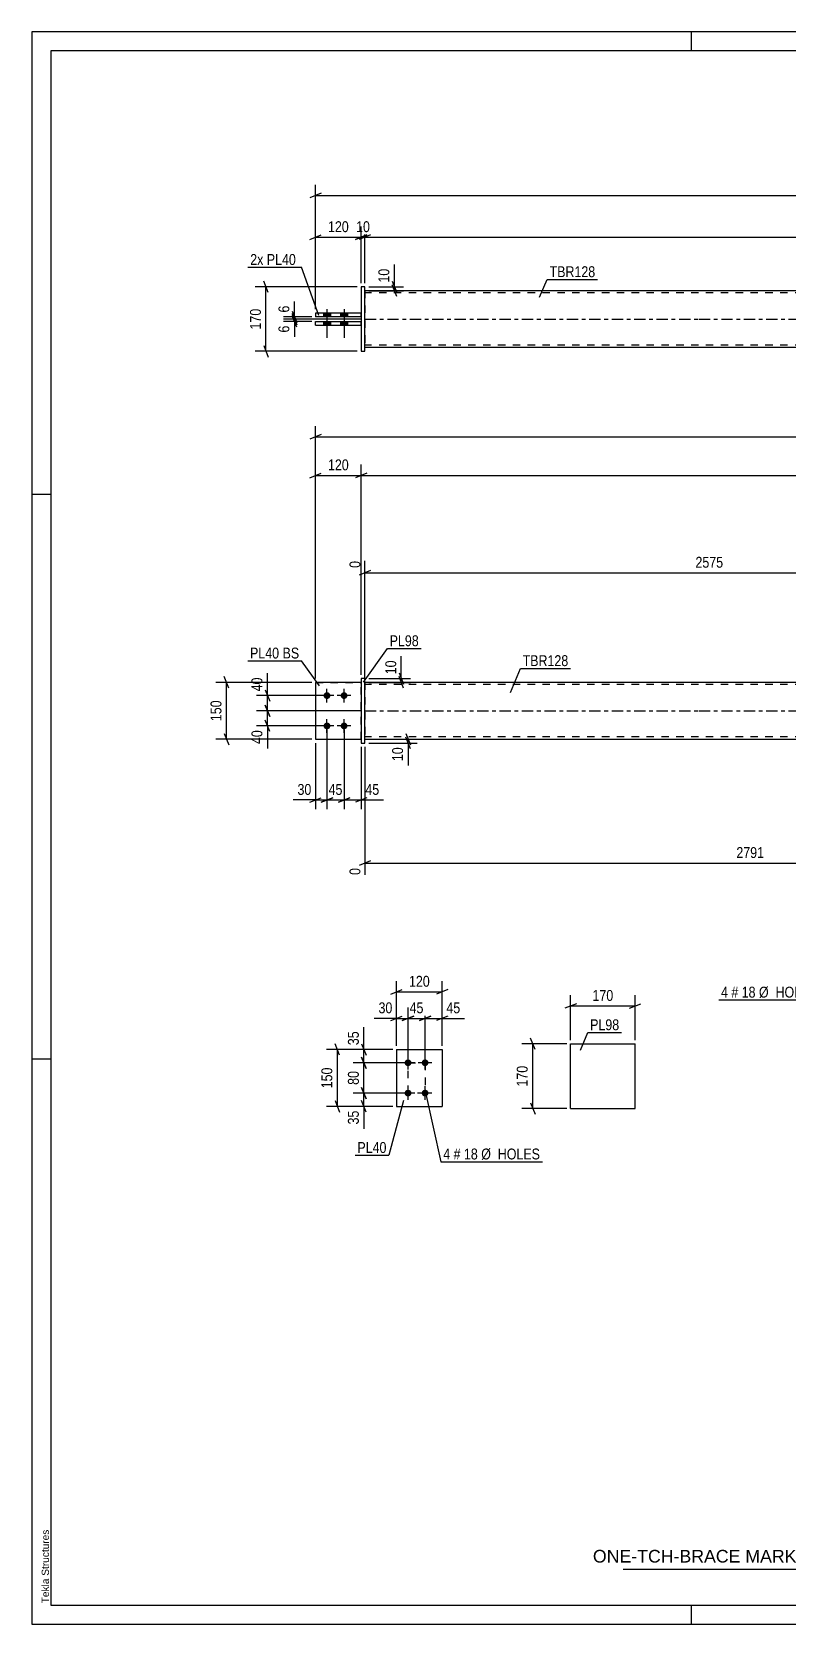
# Model space of a CAD drawing. Header units: millimetres. Extents: x 0 to 594, y 0 to 420.
# Drawn here: x 0 to 199.5, y 0 to 420 of the extents above; entities that cross this region are included whole.
import ezdxf

# ---------------------------------------------------------------- set-up
doc = ezdxf.new("R2010")
doc.units = ezdxf.units.MM
doc.linetypes.add('DXK_LINE_DOT2', pattern=[3.9198, 1.9599, -1.9599])
doc.linetypes.add('DXK_LINE_DOT3', pattern=[5.9187, 2.979, -0.9799, 0.9799, -0.9799])
doc.styles.add('Arial', font='ARIAL.TTF', dxfattribs={"height": 0.2})
doc.styles.add('Arial Narrow', font='ARIALN.TTF', dxfattribs={"height": 0.2})

# ---------------------------------------------------------------- blocks, each defined once
blk = doc.blocks.new('Unknown-580871659-1129')
at = {"color": 5, "linetype": 'Continuous'}
for p, q in [((594, 420), (0, 420)), ((0, 420), (0, 0)), ((174, 415), (174, 420)), ((589, 415), (5, 415)), ((5, 415), (5, 5)), ((5, 298), (0, 298)), ((5, 149), (0, 149)), ((5, 5), (589, 5)), ((174, 0), (174, 5)), ((0, 0), (594, 0))]:
    blk.add_line(p, q, dxfattribs=at)
at = {"color": 174, "linetype": 'Continuous', "style": 'Arial'}
blk.add_text('Tekla Structures', height=1.9102, rotation=90, dxfattribs=at).set_placement((4.5, 5.5))
blk = doc.blocks.new('Part-580871659-2165 - 2159')
at = {"color": 2, "linetype": 'Continuous'}
for p, q in [((96.22, 151.58), (96.22, 136.58)), ((96.22, 151.58), (108.22, 151.58)), ((108.22, 151.58), (108.22, 136.58)), ((96.22, 136.58), (108.22, 136.58))]:
    blk.add_line(p, q, dxfattribs=at)
blk = doc.blocks.new('Bolt-580871659-2198 - 2159')
at = {"linetype": 'Continuous'}
for points in [[(99.22, 147.18, -1), (99.22, 148.98, -1)], [(103.72, 147.18, -1), (103.72, 148.98, -1)], [(99.22, 139.18, -1), (99.22, 140.98, -1)], [(103.72, 139.18, -1), (103.72, 140.98, -1)]]:
    blk.add_hatch(color=1, dxfattribs=at).paths.add_polyline_path(points)
at = {"color": 1, "linetype": 'Continuous'}
for p, q in [((101.02, 148.08), (97.42, 148.08)), ((99.22, 146.28), (99.22, 149.88)), ((105.52, 148.08), (101.92, 148.08)), ((103.72, 146.28), (103.72, 149.88)), ((101.02, 140.08), (97.42, 140.08)), ((99.22, 138.28), (99.22, 141.88)), ((105.52, 140.08), (101.92, 140.08)), ((103.72, 138.28), (103.72, 141.88))]:
    blk.add_line(p, q, dxfattribs=at)
blk = doc.blocks.new('Bolt-580871659-1681 - 1671')
at = {"linetype": 'Continuous'}
for points in [[(77.85, 244.02, -1), (77.85, 245.82, -1)], [(82.35, 244.02, -1), (82.35, 245.82, -1)], [(77.85, 236.02, -1), (77.85, 237.82, -1)], [(82.35, 236.02, -1), (82.35, 237.82, -1)]]:
    blk.add_hatch(color=1, dxfattribs=at).paths.add_polyline_path(points)
at = {"color": 1, "linetype": 'Continuous'}
for p, q in [((79.65, 244.92), (76.05, 244.92)), ((77.85, 243.12), (77.85, 246.72)), ((84.15, 244.92), (80.55, 244.92)), ((82.35, 243.12), (82.35, 246.72)), ((79.65, 236.92), (76.05, 236.92)), ((77.85, 235.12), (77.85, 238.72)), ((84.15, 236.92), (80.55, 236.92)), ((82.35, 235.12), (82.35, 238.72))]:
    blk.add_line(p, q, dxfattribs=at)
blk = doc.blocks.new('Part-580871659-1692 - 1671')
at = {"color": 2, "linetype": 'Continuous'}
for p, q in [((87.85, 249.42), (86.85, 249.42)), ((86.85, 249.42), (86.85, 232.42)), ((87.85, 232.42), (87.85, 249.42)), ((86.85, 232.42), (87.85, 232.42))]:
    blk.add_line(p, q, dxfattribs=at)
blk = doc.blocks.new('Part-580871659-1697 - 1671')
at = {"color": 7, "linetype": 'DXK_LINE_DOT2'}
for p, q in [((74.85, 248.42), (74.85, 233.42)), ((74.85, 248.42), (86.85, 248.42)), ((86.85, 248.42), (86.85, 233.42)), ((74.85, 233.42), (86.85, 233.42))]:
    blk.add_line(p, q, dxfattribs=at)
blk = doc.blocks.new('Part-580871659-1702 - 1671')
at = {"color": 2, "linetype": 'Continuous'}
for p, q in [((74.85, 248.42), (74.85, 233.42)), ((86.85, 248.42), (74.85, 248.42)), ((74.85, 233.42), (86.85, 233.42))]:
    blk.add_line(p, q, dxfattribs=at)
at = {"color": 7, "linetype": 'DXK_LINE_DOT2'}
blk.add_line((86.85, 233.42), (86.85, 248.42), dxfattribs=at)
blk = doc.blocks.new('Part-580871659-1718 - 1671')
at = {"linetype": 'Continuous'}
blk.add_hatch(color=2, dxfattribs=at).paths.add_polyline_path([(473.03, 233.42), (472.23, 234.82), (473.83, 234.82)])
at = {"color": 2, "linetype": 'Continuous'}
for p, q in [((175.85, 248.42), (87.85, 248.42)), ((414.93, 248.42), (175.95, 248.42)), ((503.03, 248.42), (415.03, 248.42)), ((87.85, 233.42), (175.85, 233.42)), ((175.95, 233.42), (414.93, 233.42)), ((415.03, 233.42), (503.03, 233.42)), ((473.03, 233.42), (472.23, 234.82)), ((472.23, 234.82), (473.83, 234.82)), ((473.83, 234.82), (473.03, 233.42))]:
    blk.add_line(p, q, dxfattribs=at)
at = {"color": 7, "linetype": 'DXK_LINE_DOT2'}
for p, q in [((87.85, 248.42), (87.85, 233.42)), ((175.85, 247.82), (87.85, 247.82)), ((414.93, 247.82), (175.95, 247.82)), ((273.62, 248.42), (273.62, 247.82)), ((300.55, 248.42), (300.55, 247.82)), ((503.03, 247.82), (415.03, 247.82)), ((503.03, 248.42), (503.03, 233.42)), ((175.85, 234.02), (87.85, 234.02)), ((414.93, 234.02), (175.95, 234.02)), ((290.32, 233.42), (290.32, 234.02)), ((317.26, 233.42), (317.26, 234.02)), ((503.03, 234.02), (415.03, 234.02))]:
    blk.add_line(p, q, dxfattribs=at)
at = {"color": 7, "linetype": 'DXK_LINE_DOT3'}
for p, q in [((87.85, 240.92), (175.85, 240.92)), ((175.95, 240.92), (414.93, 240.92)), ((415.03, 240.92), (503.03, 240.92))]:
    blk.add_line(p, q, dxfattribs=at)
at = {"color": 2, "linetype": 'Continuous'}
blk.add_circle((473.03, 234.32), 1, dxfattribs=at)
blk = doc.blocks.new('Part-580871659-1455 - 1366')
at = {"linetype": 'Continuous'}
blk.add_hatch(color=2, dxfattribs=at).paths.add_polyline_path([(473.03, 344.23), (472.23, 345.63), (473.83, 345.63)])
at = {"color": 2, "linetype": 'Continuous'}
for p, q in [((175.85, 351.73), (87.85, 351.73)), ((414.93, 351.73), (175.95, 351.73)), ((503.03, 351.73), (415.03, 351.73)), ((273.62, 344.93), (273.62, 344.83)), ((300.55, 344.93), (273.62, 344.93)), ((290.32, 344.93), (290.32, 344.83)), ((300.55, 344.93), (300.55, 343.53)), ((473.03, 344.23), (472.23, 345.63)), ((472.23, 345.63), (473.83, 345.63)), ((473.83, 345.63), (473.03, 344.23)), ((273.62, 343.53), (273.62, 343.63)), ((300.55, 343.53), (273.62, 343.53)), ((290.32, 343.63), (290.32, 343.53)), ((175.85, 336.73), (87.85, 336.73)), ((414.93, 336.73), (175.95, 336.73)), ((503.03, 336.73), (415.03, 336.73))]:
    blk.add_line(p, q, dxfattribs=at)
at = {"color": 7, "linetype": 'DXK_LINE_DOT2'}
for p, q in [((87.85, 351.73), (87.85, 336.73)), ((175.85, 351.13), (87.85, 351.13)), ((414.93, 351.13), (175.95, 351.13)), ((503.03, 351.13), (415.03, 351.13)), ((503.03, 351.73), (503.03, 336.73)), ((273.62, 343.53), (273.62, 344.83)), ((290.32, 343.53), (290.32, 344.83)), ((300.55, 344.93), (317.26, 344.93)), ((317.26, 344.93), (317.26, 343.53)), ((317.26, 343.53), (300.55, 343.53)), ((175.85, 337.33), (87.85, 337.33)), ((414.93, 337.33), (175.95, 337.33)), ((503.03, 337.33), (415.03, 337.33))]:
    blk.add_line(p, q, dxfattribs=at)
at = {"color": 7, "linetype": 'DXK_LINE_DOT3'}
for p, q in [((87.85, 344.23), (175.85, 344.23)), ((175.95, 344.23), (414.93, 344.23)), ((415.03, 344.23), (503.03, 344.23))]:
    blk.add_line(p, q, dxfattribs=at)
at = {"color": 2, "linetype": 'Continuous'}
blk.add_circle((473.03, 345.13), 1, dxfattribs=at)
blk = doc.blocks.new('Part-580871659-1417 - 1366')
at = {"color": 2, "linetype": 'Continuous'}
for p, q in [((74.85, 342.63), (74.85, 343.63)), ((74.85, 343.63), (86.85, 343.63)), ((74.85, 342.63), (86.85, 342.63))]:
    blk.add_line(p, q, dxfattribs=at)
at = {"color": 7, "linetype": 'DXK_LINE_DOT2'}
blk.add_line((86.85, 342.63), (86.85, 343.63), dxfattribs=at)
blk = doc.blocks.new('Bolt-580871659-1370 - 1366')
at = {"linetype": 'Continuous'}
for points in [[(76.95, 344.83), (78.75, 344.83), (78.75, 345.83), (76.95, 345.83)], [(76.95, 344.83), (78.75, 344.83), (78.75, 345.83), (76.95, 345.83)], [(81.45, 344.83), (83.25, 344.83), (83.25, 345.83), (81.45, 345.83)], [(81.45, 344.83), (83.25, 344.83), (83.25, 345.83), (81.45, 345.83)], [(76.95, 342.63), (78.75, 342.63), (78.75, 343.63), (76.95, 343.63)], [(76.95, 342.63), (78.75, 342.63), (78.75, 343.63), (76.95, 343.63)], [(81.45, 342.63), (83.25, 342.63), (83.25, 343.63), (81.45, 343.63)], [(81.45, 342.63), (83.25, 342.63), (83.25, 343.63), (81.45, 343.63)]]:
    blk.add_hatch(color=1, dxfattribs=at).paths.add_polyline_path(points)
at = {"color": 1, "linetype": 'Continuous'}
for p, q in [((76.95, 345.83), (76.95, 344.83)), ((76.95, 345.83), (76.95, 344.83)), ((77.85, 346.83), (77.85, 339.33)), ((77.85, 346.83), (77.85, 339.33)), ((78.75, 345.83), (78.75, 344.83)), ((78.75, 345.83), (78.75, 344.83)), ((81.45, 345.83), (81.45, 344.83)), ((81.45, 345.83), (81.45, 344.83)), ((82.35, 346.83), (82.35, 339.33)), ((82.35, 346.83), (82.35, 339.33)), ((83.25, 345.83), (83.25, 344.83)), ((83.25, 345.83), (83.25, 344.83)), ((76.95, 343.63), (76.95, 342.63)), ((76.95, 343.63), (76.95, 342.63)), ((78.75, 343.63), (78.75, 342.63)), ((78.75, 343.63), (78.75, 342.63)), ((81.45, 343.63), (81.45, 342.63)), ((81.45, 343.63), (81.45, 342.63)), ((83.25, 343.63), (83.25, 342.63)), ((83.25, 343.63), (83.25, 342.63))]:
    blk.add_line(p, q, dxfattribs=at)
blk = doc.blocks.new('Part-580871659-1412 - 1366')
at = {"color": 2, "linetype": 'Continuous'}
for p, q in [((74.85, 345.83), (74.85, 344.83)), ((86.85, 345.83), (74.85, 345.83)), ((86.85, 344.83), (74.85, 344.83))]:
    blk.add_line(p, q, dxfattribs=at)
at = {"color": 7, "linetype": 'DXK_LINE_DOT2'}
blk.add_line((86.85, 344.83), (86.85, 345.83), dxfattribs=at)
blk = doc.blocks.new('Part-580871659-1397 - 1366')
at = {"color": 2, "linetype": 'Continuous'}
for p, q in [((87.85, 352.73), (86.85, 352.73)), ((86.85, 352.73), (86.85, 335.73)), ((87.85, 335.73), (87.85, 352.73)), ((86.85, 335.73), (87.85, 335.73))]:
    blk.add_line(p, q, dxfattribs=at)
blk = doc.blocks.new('Part-580871659-2402 - 2396')
at = {"color": 2, "linetype": 'Continuous'}
for p, q in [((142.12, 136.05), (142.12, 153.05)), ((142.12, 153.05), (159.12, 153.05)), ((159.12, 136.05), (159.12, 153.05)), ((142.12, 136.05), (159.12, 136.05))]:
    blk.add_line(p, q, dxfattribs=at)
blk = doc.blocks.new('Rectangle-580871659-2382 - 2159')
at = {"color": 1, "linetype": 'DXK_LINE_DOT2'}
blk.add_lwpolyline([(99.22, 148.08), (103.72, 148.08), (103.72, 140.08), (99.22, 140.08), (99.22, 148.08)], close=True, dxfattribs=at)
blk = doc.blocks.new('StraightDimension-580871659-2275 - 2159')
at = {"color": 7, "linetype": 'Continuous'}
for p, q in [((95.22, 151.58), (84.74, 151.58)), ((86.99, 153.08), (88.19, 150.08)), ((87.59, 148.08), (87.59, 151.58)), ((98.22, 148.08), (84.74, 148.08)), ((88.19, 146.58), (86.99, 149.58))]:
    blk.add_line(p, q, dxfattribs=at)
at = {"color": 0}
blk.add_wipeout([(86.84, 156.96), (82.64, 156.96), (82.64, 152.11), (86.84, 152.11)], dxfattribs=at)
at = {"color": 7, "linetype": 'Continuous'}
blk.add_line((87.59, 151.58), (87.59, 157.49), dxfattribs=at)
blk.add_line((87.59, 151.58), (87.59, 157.49), dxfattribs=at)
at = {"color": 3, "style": 'Arial Narrow'}
blk.add_text('35', height=2.863, rotation=90.0002, dxfattribs=at).set_placement((86.24, 152.71))
blk = doc.blocks.new('StraightDimension-580871659-2298 - 2159')
at = {"color": 7, "linetype": 'Continuous'}
for p, q in [((98.22, 140.08), (84.74, 140.08)), ((86.99, 141.58), (88.19, 138.58)), ((87.59, 136.58), (87.59, 140.08)), ((95.22, 136.58), (84.74, 136.58)), ((88.19, 135.08), (86.99, 138.08))]:
    blk.add_line(p, q, dxfattribs=at)
at = {"color": 0}
blk.add_wipeout([(86.84, 136.06), (82.64, 136.06), (82.64, 131.2), (86.84, 131.2)], dxfattribs=at)
at = {"color": 7, "linetype": 'Continuous'}
blk.add_line((87.59, 136.58), (87.59, 130.68), dxfattribs=at)
blk.add_line((87.59, 136.58), (87.59, 130.68), dxfattribs=at)
at = {"color": 3, "style": 'Arial Narrow'}
blk.add_text('35', height=2.863, rotation=90.0002, dxfattribs=at).set_placement((86.24, 131.8))
blk = doc.blocks.new('StraightDimension-580871659-2329 - 2159')
at = {"color": 7, "linetype": 'Continuous'}
for p, q in [((102.22, 159.19), (105.22, 160.39)), ((103.72, 149.08), (103.72, 162.64)), ((103.72, 159.79), (108.22, 159.79)), ((109.72, 160.39), (106.72, 159.19)), ((108.22, 152.58), (108.22, 162.64))]:
    blk.add_line(p, q, dxfattribs=at)
at = {"color": 0}
blk.add_wipeout([(113.6, 160.54), (113.6, 164.74), (108.74, 164.74), (108.74, 160.54)], dxfattribs=at)
at = {"color": 7, "linetype": 'Continuous'}
blk.add_line((108.22, 159.79), (114.13, 159.79), dxfattribs=at)
blk.add_line((108.22, 159.79), (114.13, 159.79), dxfattribs=at)
at = {"color": 3, "style": 'Arial Narrow'}
blk.add_text('45', height=2.863, dxfattribs=at).set_placement((109.34, 161.14))
blk = doc.blocks.new('StraightDimension-580871659-2288 - 2159')
at = {"color": 7, "linetype": 'Continuous'}
for p, q in [((98.22, 148.08), (84.74, 148.08)), ((86.99, 149.58), (88.19, 146.58)), ((87.59, 140.08), (87.59, 148.08)), ((98.22, 140.08), (84.74, 140.08)), ((88.19, 138.58), (86.99, 141.58))]:
    blk.add_line(p, q, dxfattribs=at)
at = {"color": 0}
blk.add_wipeout([(86.84, 146.51), (82.64, 146.51), (82.64, 141.65), (86.84, 141.65)], dxfattribs=at)
at = {"color": 3, "style": 'Arial Narrow'}
blk.add_text('80', height=2.863, rotation=90.0002, dxfattribs=at).set_placement((86.24, 142.25))
blk = doc.blocks.new('StraightDimension-580871659-2312 - 2159')
at = {"color": 7, "linetype": 'Continuous'}
for p, q in [((95.22, 151.58), (77.74, 151.58)), ((81.19, 150.08), (79.99, 153.08)), ((80.59, 136.58), (80.59, 151.58)), ((95.22, 136.58), (77.74, 136.58)), ((79.99, 138.08), (81.19, 135.08))]:
    blk.add_line(p, q, dxfattribs=at)
at = {"color": 0}
blk.add_wipeout([(79.84, 147.42), (75.64, 147.42), (75.64, 140.74), (79.84, 140.74)], dxfattribs=at)
at = {"color": 3, "style": 'Arial Narrow'}
blk.add_text('150', height=2.863, rotation=90.0002, dxfattribs=at).set_placement((79.24, 141.34))
blk = doc.blocks.new('StraightDimension-580871659-2342 - 2159')
at = {"color": 7, "linetype": 'Continuous'}
for p, q in [((97.72, 159.19), (100.72, 160.39)), ((99.22, 149.08), (99.22, 162.64)), ((99.22, 159.79), (103.72, 159.79)), ((105.22, 160.39), (102.22, 159.19)), ((103.72, 149.08), (103.72, 162.64))]:
    blk.add_line(p, q, dxfattribs=at)
at = {"color": 0}
blk.add_wipeout([(103.9, 160.54), (103.9, 164.74), (99.04, 164.74), (99.04, 160.54)], dxfattribs=at)
at = {"color": 3, "style": 'Arial Narrow'}
blk.add_text('45', height=2.863, dxfattribs=at).set_placement((99.64, 161.14))
blk = doc.blocks.new('StraightDimension-580871659-2352 - 2159')
at = {"color": 7, "linetype": 'Continuous'}
for p, q in [((94.72, 159.19), (97.72, 160.39)), ((96.22, 152.58), (96.22, 162.64)), ((96.22, 159.79), (99.22, 159.79)), ((100.72, 160.39), (97.72, 159.19)), ((99.22, 149.08), (99.22, 162.64))]:
    blk.add_line(p, q, dxfattribs=at)
at = {"color": 0}
blk.add_wipeout([(95.69, 160.54), (95.69, 164.74), (90.84, 164.74), (90.84, 160.54)], dxfattribs=at)
at = {"color": 7, "linetype": 'Continuous'}
blk.add_line((96.22, 159.79), (90.31, 159.79), dxfattribs=at)
blk.add_line((96.22, 159.79), (90.31, 159.79), dxfattribs=at)
at = {"color": 3, "style": 'Arial Narrow'}
blk.add_text('30', height=2.863, dxfattribs=at).set_placement((91.44, 161.14))
blk = doc.blocks.new('StraightDimension-580871659-2366 - 2159')
at = {"color": 7, "linetype": 'Continuous'}
for p, q in [((96.22, 152.58), (96.22, 169.64)), ((108.22, 152.58), (108.22, 169.64)), ((94.72, 166.19), (97.72, 167.39)), ((96.22, 166.79), (108.22, 166.79)), ((109.72, 167.39), (106.72, 166.19))]:
    blk.add_line(p, q, dxfattribs=at)
at = {"color": 0}
blk.add_wipeout([(105.56, 167.54), (105.56, 171.74), (98.88, 171.74), (98.88, 167.54)], dxfattribs=at)
at = {"color": 3, "style": 'Arial Narrow'}
blk.add_text('120', height=2.863, dxfattribs=at).set_placement((99.48, 168.14))
blk = doc.blocks.new('StraightDimension-580871659-1914 - 1671')
at = {"color": 7, "linetype": 'Continuous'}
for p, q in [((76.85, 244.92), (59.3, 244.92)), ((61.55, 246.42), (62.75, 243.42)), ((62.15, 240.92), (62.15, 244.92)), ((86.85, 240.92), (59.3, 240.92)), ((62.75, 239.42), (61.55, 242.42))]:
    blk.add_line(p, q, dxfattribs=at)
at = {"color": 0}
blk.add_wipeout([(61.4, 250.3), (57.2, 250.3), (57.2, 245.44), (61.4, 245.44)], dxfattribs=at)
at = {"color": 7, "linetype": 'Continuous'}
blk.add_line((62.15, 244.92), (62.15, 250.82), dxfattribs=at)
blk.add_line((62.15, 244.92), (62.15, 250.82), dxfattribs=at)
at = {"color": 3, "style": 'Arial Narrow'}
blk.add_text('40', height=2.863, rotation=90.0002, dxfattribs=at).set_placement((60.8, 246.04))
blk = doc.blocks.new('StraightDimension-580871659-1883 - 1671')
at = {"color": 7, "linetype": 'Continuous'}
for p, q in [((88.85, 233.42), (101.65, 233.42)), ((88.85, 232.42), (101.65, 232.42)), ((98.65, 234.92), (99.85, 231.92)), ((99.85, 230.92), (98.65, 233.92)), ((99.25, 232.42), (99.25, 233.42))]:
    blk.add_line(p, q, dxfattribs=at)
at = {"color": 0}
blk.add_wipeout([(98.5, 231.89), (94.3, 231.89), (94.3, 227.04), (98.5, 227.04)], dxfattribs=at)
at = {"color": 7, "linetype": 'Continuous'}
blk.add_line((99.25, 232.42), (99.25, 226.51), dxfattribs=at)
blk.add_line((99.25, 232.42), (99.25, 226.51), dxfattribs=at)
at = {"color": 3, "style": 'Arial Narrow'}
blk.add_text('10', height=2.863, rotation=90.0002, dxfattribs=at).set_placement((97.9, 227.64))
blk = doc.blocks.new('StraightDimension-580871659-1901 - 1671')
at = {"color": 7, "linetype": 'Continuous'}
for p, q in [((86.85, 240.92), (59.3, 240.92)), ((61.55, 242.42), (62.75, 239.42)), ((62.15, 236.92), (62.15, 240.92)), ((76.85, 236.92), (59.3, 236.92)), ((62.75, 235.42), (61.55, 238.42))]:
    blk.add_line(p, q, dxfattribs=at)
at = {"color": 0}
blk.add_wipeout([(61.4, 236.39), (57.2, 236.39), (57.2, 231.54), (61.4, 231.54)], dxfattribs=at)
at = {"color": 7, "linetype": 'Continuous'}
blk.add_line((62.15, 236.92), (62.15, 231.01), dxfattribs=at)
blk.add_line((62.15, 236.92), (62.15, 231.01), dxfattribs=at)
at = {"color": 3, "style": 'Arial Narrow'}
blk.add_text('40', height=2.863, rotation=90.0002, dxfattribs=at).set_placement((60.8, 232.14))
blk = doc.blocks.new('StraightDimension-580871659-2045 - 1671')
at = {"color": 7, "linetype": 'Continuous'}
for p, q in [((88.35, 303.6), (85.35, 302.4)), ((86.85, 250.42), (86.85, 305.85)), ((86.85, 303), (503.03, 303)), ((501.53, 302.4), (504.53, 303.6)), ((503.03, 250.42), (503.03, 305.85))]:
    blk.add_line(p, q, dxfattribs=at)
at = {"color": 0}
blk.add_wipeout([(299.2, 303.75), (299.2, 307.95), (290.68, 307.95), (290.68, 303.75)], dxfattribs=at)
at = {"color": 3, "style": 'Arial Narrow'}
blk.add_text('5082', height=2.863, dxfattribs=at).set_placement((291.28, 304.35))
blk = doc.blocks.new('StraightDimension-580871659-1794 - 1671')
at = {"color": 7, "linetype": 'Continuous'}
for p, q in [((269.54, 258.97), (269.54, 285.92)), ((89.35, 277.91), (86.35, 276.71)), ((87.85, 249.42), (87.85, 280.44)), ((87.85, 277.31), (269.54, 277.31)), ((268.04, 276.71), (271.04, 277.91))]:
    blk.add_line(p, q, dxfattribs=at)
at = {"color": 0, "linetype": 'Continuous'}
for points in [[(268.94, 286.52), (264.74, 286.52), (264.74, 278.01), (268.94, 278.01)], [(87.25, 281.04), (83.05, 281.04), (83.05, 278.01), (87.25, 278.01)]]:
    blk.add_wipeout(points, dxfattribs=at)
at = {"color": 0}
blk.add_wipeout([(182.95, 278.06), (182.95, 282.26), (174.44, 282.26), (174.44, 278.06)], dxfattribs=at)
at = {"color": 3, "linetype": 'Continuous', "style": 'Arial Narrow'}
for s, height, p in [('2575', 2.863, (268.34, 278.61)), ('0', 2.86, (86.65, 278.61))]:
    blk.add_text(s, height=height, rotation=90.0002, dxfattribs=at).set_placement(p)
at = {"color": 3, "style": 'Arial Narrow'}
blk.add_text('2575', height=2.863, dxfattribs=at).set_placement((175.04, 278.66))
blk = doc.blocks.new('StraightDimension-580871659-1815 - 1671')
at = {"color": 7, "linetype": 'Continuous'}
for p, q in [((77.85, 235.92), (77.85, 214.99)), ((82.35, 235.92), (82.35, 214.99)), ((76.35, 216.79), (79.35, 217.99)), ((77.85, 217.39), (82.35, 217.39)), ((83.85, 217.99), (80.85, 216.79))]:
    blk.add_line(p, q, dxfattribs=at)
at = {"color": 0}
blk.add_wipeout([(82.53, 218.14), (82.53, 222.34), (77.67, 222.34), (77.67, 218.14)], dxfattribs=at)
at = {"color": 3, "style": 'Arial Narrow'}
blk.add_text('45', height=2.863, dxfattribs=at).set_placement((78.27, 218.74))
blk = doc.blocks.new('StraightDimension-580871659-1728 - 1671')
at = {"color": 7, "linetype": 'Continuous'}
for p, q in [((74.85, 249.42), (74.85, 316.02)), ((516.03, 249.42), (516.03, 316.02)), ((76.35, 313.77), (73.35, 312.57)), ((74.85, 313.17), (516.03, 313.17)), ((514.53, 312.57), (517.53, 313.77))]:
    blk.add_line(p, q, dxfattribs=at)
at = {"color": 0}
blk.add_wipeout([(299.7, 313.92), (299.7, 318.12), (291.18, 318.12), (291.18, 313.92)], dxfattribs=at)
at = {"color": 3, "style": 'Arial Narrow'}
blk.add_text('5332', height=2.863, dxfattribs=at).set_placement((291.78, 314.52))
blk = doc.blocks.new('StraightDimension-580871659-1805 - 1671')
at = {"color": 7, "linetype": 'Continuous'}
for p, q in [((77.85, 235.92), (77.85, 214.99)), ((74.85, 232.42), (74.85, 214.99)), ((73.35, 216.79), (76.35, 217.99)), ((74.85, 217.39), (77.85, 217.39)), ((79.35, 217.99), (76.35, 216.79))]:
    blk.add_line(p, q, dxfattribs=at)
at = {"color": 0}
blk.add_wipeout([(74.32, 218.14), (74.32, 222.34), (69.47, 222.34), (69.47, 218.14)], dxfattribs=at)
at = {"color": 7, "linetype": 'Continuous'}
blk.add_line((74.85, 217.39), (68.94, 217.39), dxfattribs=at)
blk.add_line((74.85, 217.39), (68.94, 217.39), dxfattribs=at)
at = {"color": 3, "style": 'Arial Narrow'}
blk.add_text('30', height=2.863, dxfattribs=at).set_placement((70.07, 218.74))
blk = doc.blocks.new('StraightDimension-580871659-1822 - 1671')
at = {"color": 7, "linetype": 'Continuous'}
for p, q in [((82.35, 235.92), (82.35, 214.99)), ((86.85, 231.42), (86.85, 214.99)), ((80.85, 216.79), (83.85, 217.99)), ((82.35, 217.39), (86.85, 217.39)), ((88.35, 217.99), (85.35, 216.79))]:
    blk.add_line(p, q, dxfattribs=at)
at = {"color": 0}
blk.add_wipeout([(92.23, 218.14), (92.23, 222.34), (87.37, 222.34), (87.37, 218.14)], dxfattribs=at)
at = {"color": 7, "linetype": 'Continuous'}
blk.add_line((86.85, 217.39), (92.76, 217.39), dxfattribs=at)
blk.add_line((86.85, 217.39), (92.76, 217.39), dxfattribs=at)
at = {"color": 3, "style": 'Arial Narrow'}
blk.add_text('45', height=2.863, dxfattribs=at).set_placement((87.97, 218.74))
blk = doc.blocks.new('StraightDimension-580871659-1870 - 1671')
at = {"color": 7, "linetype": 'Continuous'}
for p, q in [((87.85, 231.42), (87.85, 197.61)), ((291.12, 232.42), (291.12, 192.13)), ((89.35, 201.34), (86.35, 200.14)), ((87.85, 200.74), (291.12, 200.74)), ((289.62, 200.14), (292.62, 201.34))]:
    blk.add_line(p, q, dxfattribs=at)
at = {"color": 0}
blk.add_wipeout([(193.74, 201.49), (193.74, 205.69), (185.23, 205.69), (185.23, 201.49)], dxfattribs=at)
at = {"color": 0, "linetype": 'Continuous'}
for points in [[(87.25, 200.04), (83.05, 200.04), (83.05, 197.01), (87.25, 197.01)], [(290.52, 200.04), (286.32, 200.04), (286.32, 191.53), (290.52, 191.53)]]:
    blk.add_wipeout(points, dxfattribs=at)
at = {"color": 3, "style": 'Arial Narrow'}
blk.add_text('2791', height=2.863, dxfattribs=at).set_placement((185.83, 202.09))
at = {"color": 3, "linetype": 'Continuous', "style": 'Arial Narrow'}
for s, height, p in [('0', 2.86, (86.65, 197.61)), ('2791', 2.863, (289.92, 192.13))]:
    blk.add_text(s, height=height, rotation=90.0002, dxfattribs=at).set_placement(p)
blk = doc.blocks.new('StraightDimension-580871659-1892 - 1671')
at = {"color": 7, "linetype": 'Continuous'}
for p, q in [((88.85, 249.42), (99.85, 249.42)), ((88.85, 248.42), (99.85, 248.42)), ((96.85, 250.92), (98.05, 247.92)), ((98.05, 246.92), (96.85, 249.92)), ((97.45, 248.42), (97.45, 249.42))]:
    blk.add_line(p, q, dxfattribs=at)
at = {"color": 0}
blk.add_wipeout([(96.7, 254.8), (92.5, 254.8), (92.5, 249.94), (96.7, 249.94)], dxfattribs=at)
at = {"color": 7, "linetype": 'Continuous'}
blk.add_line((97.45, 249.42), (97.45, 255.32), dxfattribs=at)
blk.add_line((97.45, 249.42), (97.45, 255.32), dxfattribs=at)
at = {"color": 3, "style": 'Arial Narrow'}
blk.add_text('10', height=2.863, rotation=90.0002, dxfattribs=at).set_placement((96.1, 250.54))
blk = doc.blocks.new('StraightDimension-580871659-2035 - 1671')
at = {"color": 7, "linetype": 'Continuous'}
for p, q in [((73.35, 302.4), (76.35, 303.6)), ((74.85, 249.42), (74.85, 305.85)), ((74.85, 303), (86.85, 303)), ((88.35, 303.6), (85.35, 302.4)), ((86.85, 250.42), (86.85, 305.85))]:
    blk.add_line(p, q, dxfattribs=at)
at = {"color": 0}
blk.add_wipeout([(84.19, 303.75), (84.19, 307.95), (77.51, 307.95), (77.51, 303.75)], dxfattribs=at)
at = {"color": 3, "style": 'Arial Narrow'}
blk.add_text('120', height=2.863, dxfattribs=at).set_placement((78.11, 304.35))
blk = doc.blocks.new('StraightDimension-580871659-1971 - 1671')
at = {"color": 7, "linetype": 'Continuous'}
for p, q in [((73.85, 248.42), (48.5, 248.42)), ((51.95, 246.92), (50.75, 249.92)), ((51.35, 233.42), (51.35, 248.42)), ((73.85, 233.42), (48.5, 233.42)), ((50.75, 234.92), (51.95, 231.92))]:
    blk.add_line(p, q, dxfattribs=at)
at = {"color": 0}
blk.add_wipeout([(50.6, 244.26), (46.4, 244.26), (46.4, 237.58), (50.6, 237.58)], dxfattribs=at)
at = {"color": 3, "style": 'Arial Narrow'}
blk.add_text('150', height=2.863, rotation=90.0002, dxfattribs=at).set_placement((50, 238.18))
blk = doc.blocks.new('StraightDimension-580871659-1574 - 1366')
at = {"color": 7, "linetype": 'Continuous'}
for p, q in [((89.35, 366.42), (86.35, 365.22)), ((87.85, 353.73), (87.85, 368.67)), ((87.85, 365.82), (503.03, 365.82)), ((501.53, 365.22), (504.53, 366.42)), ((503.03, 353.73), (503.03, 368.67))]:
    blk.add_line(p, q, dxfattribs=at)
at = {"color": 0}
blk.add_wipeout([(299.7, 366.57), (299.7, 370.77), (291.18, 370.77), (291.18, 366.57)], dxfattribs=at)
at = {"color": 3, "style": 'Arial Narrow'}
blk.add_text('5072', height=2.863, dxfattribs=at).set_placement((291.78, 367.17))
blk = doc.blocks.new('StraightDimension-580871659-1523 - 1366')
at = {"color": 7, "linetype": 'Continuous'}
for p, q in [((62.36, 351.23), (61.16, 354.23)), ((85.85, 352.73), (58.91, 352.73)), ((61.76, 335.73), (61.76, 352.73)), ((61.16, 337.23), (62.36, 334.23)), ((85.85, 335.73), (58.91, 335.73))]:
    blk.add_line(p, q, dxfattribs=at)
at = {"color": 0}
blk.add_wipeout([(61.01, 347.57), (56.81, 347.57), (56.81, 340.89), (61.01, 340.89)], dxfattribs=at)
at = {"color": 3, "style": 'Arial Narrow'}
blk.add_text('170', height=2.863, rotation=90.0002, dxfattribs=at).set_placement((60.41, 341.49))
blk = doc.blocks.new('StraightDimension-580871659-1469 - 1366')
at = {"color": 7, "linetype": 'Continuous'}
for p, q in [((95.03, 354.23), (96.23, 351.23)), ((96.23, 350.23), (95.03, 353.23)), ((88.85, 352.73), (98.03, 352.73)), ((88.85, 351.73), (98.03, 351.73)), ((95.63, 351.73), (95.63, 352.73))]:
    blk.add_line(p, q, dxfattribs=at)
at = {"color": 0}
blk.add_wipeout([(94.88, 358.11), (90.68, 358.11), (90.68, 353.26), (94.88, 353.26)], dxfattribs=at)
at = {"color": 7, "linetype": 'Continuous'}
blk.add_line((95.63, 352.73), (95.63, 358.64), dxfattribs=at)
blk.add_line((95.63, 352.73), (95.63, 358.64), dxfattribs=at)
at = {"color": 3, "style": 'Arial Narrow'}
blk.add_text('10', height=2.863, rotation=90.0002, dxfattribs=at).set_placement((94.28, 353.86))
blk = doc.blocks.new('StraightDimension-580871659-1487 - 1366')
at = {"color": 7, "linetype": 'Continuous'}
for p, q in [((73.85, 344.83), (66.41, 344.83)), ((68.66, 346.33), (69.86, 343.33)), ((69.86, 342.73), (68.66, 345.73)), ((69.26, 344.23), (69.26, 344.83)), ((86.85, 344.23), (66.41, 344.23))]:
    blk.add_line(p, q, dxfattribs=at)
at = {"color": 0}
blk.add_wipeout([(68.51, 348.38), (64.31, 348.38), (64.31, 345.36), (68.51, 345.36)], dxfattribs=at)
at = {"color": 7, "linetype": 'Continuous'}
blk.add_line((69.26, 344.83), (69.26, 348.91), dxfattribs=at)
blk.add_line((69.26, 344.83), (69.26, 348.91), dxfattribs=at)
at = {"color": 3, "style": 'Arial Narrow'}
blk.add_text('6', height=2.86, rotation=90.0002, dxfattribs=at).set_placement((67.91, 345.96))
blk = doc.blocks.new('StraightDimension-580871659-1506 - 1366')
at = {"color": 7, "linetype": 'Continuous'}
for p, q in [((68.66, 345.73), (69.86, 342.73)), ((69.86, 342.13), (68.66, 345.13)), ((86.85, 344.23), (66.41, 344.23)), ((73.85, 343.63), (66.41, 343.63)), ((69.26, 343.63), (69.26, 344.23))]:
    blk.add_line(p, q, dxfattribs=at)
at = {"color": 0}
blk.add_wipeout([(68.51, 343.11), (64.31, 343.11), (64.31, 340.08), (68.51, 340.08)], dxfattribs=at)
at = {"color": 7, "linetype": 'Continuous'}
blk.add_line((69.26, 343.63), (69.26, 339.55), dxfattribs=at)
blk.add_line((69.26, 343.63), (69.26, 339.55), dxfattribs=at)
at = {"color": 3, "style": 'Arial Narrow'}
blk.add_text('6', height=2.86, rotation=90.0002, dxfattribs=at).set_placement((67.91, 340.68))
blk = doc.blocks.new('StraightDimension-580871659-1543 - 1366')
at = {"color": 7, "linetype": 'Continuous'}
for p, q in [((74.85, 346.83), (74.85, 379.68)), ((516.03, 346.83), (516.03, 379.68)), ((76.35, 377.43), (73.35, 376.23)), ((74.85, 376.83), (516.03, 376.83)), ((514.53, 376.23), (517.53, 377.43))]:
    blk.add_line(p, q, dxfattribs=at)
at = {"color": 0}
blk.add_wipeout([(299.7, 377.58), (299.7, 381.78), (291.18, 381.78), (291.18, 377.58)], dxfattribs=at)
at = {"color": 3, "style": 'Arial Narrow'}
blk.add_text('5332', height=2.863, dxfattribs=at).set_placement((291.78, 378.18))
blk = doc.blocks.new('StraightDimension-580871659-1554 - 1366')
at = {"color": 7, "linetype": 'Continuous'}
for p, q in [((85.35, 365.22), (88.35, 366.42)), ((89.35, 366.42), (86.35, 365.22)), ((86.85, 353.73), (86.85, 368.67)), ((86.85, 365.82), (87.85, 365.82)), ((87.85, 353.73), (87.85, 368.67))]:
    blk.add_line(p, q, dxfattribs=at)
at = {"color": 0}
blk.add_wipeout([(89.78, 366.57), (89.78, 370.77), (84.92, 370.77), (84.92, 366.57)], dxfattribs=at)
at = {"color": 3, "style": 'Arial Narrow'}
blk.add_text('10', height=2.863, dxfattribs=at).set_placement((85.52, 367.17))
blk = doc.blocks.new('StraightDimension-580871659-1564 - 1366')
at = {"color": 7, "linetype": 'Continuous'}
for p, q in [((73.35, 365.22), (76.35, 366.42)), ((74.85, 346.83), (74.85, 368.67)), ((74.85, 365.82), (86.85, 365.82)), ((88.35, 366.42), (85.35, 365.22)), ((86.85, 353.73), (86.85, 368.67))]:
    blk.add_line(p, q, dxfattribs=at)
at = {"color": 0}
blk.add_wipeout([(84.19, 366.57), (84.19, 370.77), (77.51, 370.77), (77.51, 366.57)], dxfattribs=at)
at = {"color": 3, "style": 'Arial Narrow'}
blk.add_text('120', height=2.863, dxfattribs=at).set_placement((78.11, 367.17))
blk = doc.blocks.new('StraightDimension-580871659-2404 - 2396')
at = {"color": 7, "linetype": 'Continuous'}
for p, q in [((142.12, 154.05), (142.12, 165.9)), ((159.12, 154.05), (159.12, 165.9)), ((143.62, 163.65), (140.62, 162.45)), ((142.12, 163.05), (159.12, 163.05)), ((157.62, 162.45), (160.62, 163.65))]:
    blk.add_line(p, q, dxfattribs=at)
at = {"color": 0}
blk.add_wipeout([(153.97, 163.8), (153.97, 168), (147.28, 168), (147.28, 163.8)], dxfattribs=at)
at = {"color": 3, "style": 'Arial Narrow'}
blk.add_text('170', height=2.863, dxfattribs=at).set_placement((147.88, 164.4))
blk = doc.blocks.new('StraightDimension-580871659-2415 - 2396')
at = {"color": 7, "linetype": 'Continuous'}
for p, q in [((141.12, 153.05), (129.27, 153.05)), ((132.72, 151.55), (131.52, 154.55)), ((132.12, 136.05), (132.12, 153.05)), ((141.12, 136.05), (129.27, 136.05)), ((131.52, 137.55), (132.72, 134.55))]:
    blk.add_line(p, q, dxfattribs=at)
at = {"color": 0}
blk.add_wipeout([(131.37, 147.89), (127.17, 147.89), (127.17, 141.2), (131.37, 141.2)], dxfattribs=at)
at = {"color": 3, "style": 'Arial Narrow'}
blk.add_text('170', height=2.863, rotation=90.0002, dxfattribs=at).set_placement((130.77, 141.8))
blk = doc.blocks.new('Unknown-580871659-4449')
at = {"color": 7, "linetype": 'Continuous'}
blk.add_line((156, 14.5), (226, 14.5), dxfattribs=at)
at = {"color": 7, "style": 'Arial'}
blk.add_text('ONE-TCH-BRACE MARKED AS TBR128', height=3.3428, dxfattribs=at).set_placement((147.99, 16.25))
blk = doc.blocks.new('Mark-580871659-3571 - 3516')
at = {"color": 0}
blk.add_wipeout([(183.61, 165.27), (183.61, 168.27), (181.78, 168.27), (181.78, 165.27)], dxfattribs=at)
blk.add_wipeout([(183.61, 165.27), (183.61, 168.27), (181.78, 168.27), (181.78, 165.27)], dxfattribs=at)
blk.add_wipeout([(186.33, 165.27), (186.33, 168.27), (184.51, 168.27), (184.51, 165.27)], dxfattribs=at)
blk.add_wipeout([(186.33, 165.27), (186.33, 168.27), (184.51, 168.27), (184.51, 165.27)], dxfattribs=at)
at = {"color": 3, "style": 'Arial Narrow'}
blk.add_text('4', height=2.86, dxfattribs=at).set_placement((181.78, 165.27))
at = {"color": 0}
blk.add_wipeout([(190.89, 165.27), (190.89, 168.27), (187.23, 168.27), (187.23, 165.27)], dxfattribs=at)
blk.add_wipeout([(190.89, 165.27), (190.89, 168.27), (187.23, 168.27), (187.23, 165.27)], dxfattribs=at)
at = {"color": 3, "style": 'Arial Narrow'}
blk.add_text('#', height=2.86, dxfattribs=at).set_placement((184.51, 165.27))
at = {"color": 0}
blk.add_wipeout([(207.32, 165.27), (207.32, 168.27), (191.79, 168.27), (191.79, 165.27)], dxfattribs=at)
blk.add_wipeout([(207.32, 165.27), (207.32, 168.27), (191.79, 168.27), (191.79, 165.27)], dxfattribs=at)
at = {"color": 7, "linetype": 'Continuous'}
for p in [(181.18, 164.67), (214.89, 152.92)]:
    blk.add_line(p, (207.92, 164.67), dxfattribs=at)
at = {"color": 3, "style": 'Arial Narrow'}
for s, p in [('18', (187.23, 165.27)), ('Ø  HOLES', (191.79, 165.27))]:
    blk.add_text(s, height=2.863, dxfattribs=at).set_placement(p)
blk = doc.blocks.new('Mark-580871659-2161 - 2159')
at = {"color": 0}
blk.add_wipeout([(93.54, 124.29), (93.54, 127.29), (85.87, 127.29), (85.87, 124.29)], dxfattribs=at)
blk.add_wipeout([(93.54, 124.29), (93.54, 127.29), (85.87, 127.29), (85.87, 124.29)], dxfattribs=at)
at = {"color": 30, "linetype": 'Continuous'}
for p in [(98.06, 138.08), (85.27, 123.69)]:
    blk.add_line(p, (94.14, 123.69), dxfattribs=at)
at = {"color": 3, "style": 'Arial Narrow'}
blk.add_text('PL40', height=2.863, dxfattribs=at).set_placement((85.87, 124.29))
blk = doc.blocks.new('Mark-580871659-2194 - 2159')
at = {"color": 0}
blk.add_wipeout([(110.35, 122.58), (110.35, 125.58), (108.52, 125.58), (108.52, 122.58)], dxfattribs=at)
blk.add_wipeout([(110.35, 122.58), (110.35, 125.58), (108.52, 125.58), (108.52, 122.58)], dxfattribs=at)
at = {"color": 7, "linetype": 'Continuous'}
blk.add_line((103.84, 140.23), (107.92, 121.98), dxfattribs=at)
at = {"color": 0}
blk.add_wipeout([(113.07, 122.58), (113.07, 125.58), (111.25, 125.58), (111.25, 122.58)], dxfattribs=at)
blk.add_wipeout([(113.07, 122.58), (113.07, 125.58), (111.25, 125.58), (111.25, 122.58)], dxfattribs=at)
at = {"color": 3, "style": 'Arial Narrow'}
blk.add_text('4', height=2.86, dxfattribs=at).set_placement((108.52, 122.58))
at = {"color": 0}
blk.add_wipeout([(117.63, 122.58), (117.63, 125.58), (113.97, 125.58), (113.97, 122.58)], dxfattribs=at)
blk.add_wipeout([(117.63, 122.58), (117.63, 125.58), (113.97, 125.58), (113.97, 122.58)], dxfattribs=at)
at = {"color": 3, "style": 'Arial Narrow'}
blk.add_text('#', height=2.86, dxfattribs=at).set_placement((111.25, 122.58))
at = {"color": 0}
blk.add_wipeout([(134.06, 122.58), (134.06, 125.58), (118.53, 125.58), (118.53, 122.58)], dxfattribs=at)
blk.add_wipeout([(134.06, 122.58), (134.06, 125.58), (118.53, 125.58), (118.53, 122.58)], dxfattribs=at)
at = {"color": 7, "linetype": 'Continuous'}
blk.add_line((107.92, 121.98), (134.66, 121.98), dxfattribs=at)
at = {"color": 3, "style": 'Arial Narrow'}
for s, p in [('18', (113.97, 122.58)), ('Ø  HOLES', (118.53, 122.58))]:
    blk.add_text(s, height=2.863, dxfattribs=at).set_placement(p)
blk = doc.blocks.new('Mark-580871659-1688 - 1671')
at = {"color": 0}
blk.add_wipeout([(102.05, 257.96), (102.05, 260.96), (94.38, 260.96), (94.38, 257.96)], dxfattribs=at)
blk.add_wipeout([(102.05, 257.96), (102.05, 260.96), (94.38, 260.96), (94.38, 257.96)], dxfattribs=at)
at = {"color": 30, "linetype": 'Continuous'}
for p, q in [((87.49, 248.5), (93.78, 257.36)), ((93.78, 257.36), (102.65, 257.36))]:
    blk.add_line(p, q, dxfattribs=at)
at = {"color": 3, "style": 'Arial Narrow'}
blk.add_text('PL98', height=2.863, dxfattribs=at).set_placement((94.38, 257.96))
blk = doc.blocks.new('Mark-580871659-1714 - 1671')
at = {"color": 0}
blk.add_wipeout([(141.51, 252.71), (141.51, 255.71), (129.45, 255.71), (129.45, 252.71)], dxfattribs=at)
blk.add_wipeout([(141.51, 252.71), (141.51, 255.71), (129.45, 255.71), (129.45, 252.71)], dxfattribs=at)
at = {"color": 30, "linetype": 'Continuous'}
for p, q in [((126.25, 245.76), (128.85, 252.11)), ((128.85, 252.11), (142.11, 252.11))]:
    blk.add_line(p, q, dxfattribs=at)
at = {"color": 3, "style": 'Arial Narrow'}
blk.add_text('TBR128', height=2.863, dxfattribs=at).set_placement((129.45, 252.71))
blk = doc.blocks.new('MarkSet-580871659-2087 - 1671')
at = {"color": 0}
blk.add_wipeout([(65.23, 254.71), (65.23, 257.71), (57.55, 257.71), (57.55, 254.71)], dxfattribs=at)
blk.add_wipeout([(65.23, 254.71), (65.23, 257.71), (57.55, 257.71), (57.55, 254.71)], dxfattribs=at)
blk.add_wipeout([(70.51, 254.71), (70.51, 257.71), (66.13, 257.71), (66.13, 254.71)], dxfattribs=at)
blk.add_wipeout([(70.51, 254.71), (70.51, 257.71), (66.13, 257.71), (66.13, 254.71)], dxfattribs=at)
at = {"color": 30, "linetype": 'Continuous'}
for p in [(56.95, 254.11), (75.89, 247.48)]:
    blk.add_line(p, (71.11, 254.11), dxfattribs=at)
at = {"color": 3, "style": 'Arial Narrow'}
for s, p in [('PL40', (57.55, 254.71)), ('BS', (66.13, 254.71))]:
    blk.add_text(s, height=2.863, dxfattribs=at).set_placement(p)
blk = doc.blocks.new('Mark-580871659-1451 - 1366')
at = {"color": 0}
blk.add_wipeout([(148.62, 355.3), (148.62, 358.3), (136.56, 358.3), (136.56, 355.3)], dxfattribs=at)
blk.add_wipeout([(148.62, 355.3), (148.62, 358.3), (136.56, 358.3), (136.56, 355.3)], dxfattribs=at)
at = {"color": 30, "linetype": 'Continuous'}
for p, q in [((133.86, 350.04), (135.96, 354.7)), ((135.96, 354.7), (149.22, 354.7))]:
    blk.add_line(p, q, dxfattribs=at)
at = {"color": 3, "style": 'Arial Narrow'}
blk.add_text('TBR128', height=2.863, dxfattribs=at).set_placement((136.56, 355.3))
blk = doc.blocks.new('MarkSet-580871659-1662 - 1366')
at = {"color": 0}
blk.add_wipeout([(61.07, 358.52), (61.07, 361.52), (57.6, 361.52), (57.6, 358.52)], dxfattribs=at)
blk.add_wipeout([(61.07, 358.52), (61.07, 361.52), (57.6, 361.52), (57.6, 358.52)], dxfattribs=at)
blk.add_wipeout([(69.64, 358.52), (69.64, 361.52), (61.97, 361.52), (61.97, 358.52)], dxfattribs=at)
blk.add_wipeout([(69.64, 358.52), (69.64, 361.52), (61.97, 361.52), (61.97, 358.52)], dxfattribs=at)
at = {"color": 30, "linetype": 'Continuous'}
for p in [(57, 357.92), (75.7, 345.21)]:
    blk.add_line(p, (71.14, 357.92), dxfattribs=at)
at = {"color": 3, "style": 'Arial Narrow'}
for s, p in [('2x', (57.6, 358.52)), ('PL40', (61.97, 358.52))]:
    blk.add_text(s, height=2.863, dxfattribs=at).set_placement(p)
blk = doc.blocks.new('Mark-580871659-2398 - 2396')
at = {"color": 0}
blk.add_wipeout([(154.94, 156.67), (154.94, 159.67), (147.26, 159.67), (147.26, 156.67)], dxfattribs=at)
blk.add_wipeout([(154.94, 156.67), (154.94, 159.67), (147.26, 159.67), (147.26, 156.67)], dxfattribs=at)
at = {"color": 30, "linetype": 'Continuous'}
for p, q in [((144.7, 151.39), (146.66, 156.07)), ((146.66, 156.07), (155.54, 156.07))]:
    blk.add_line(p, q, dxfattribs=at)
at = {"color": 3, "style": 'Arial Narrow'}
blk.add_text('PL98', height=2.863, dxfattribs=at).set_placement((147.26, 156.67))

msp = doc.modelspace()

# ---------------------------------------------------------------- block references
for name in ['Unknown-580871659-1129', 'Part-580871659-1397 - 1366', 'Part-580871659-1455 - 1366', 'Part-580871659-1412 - 1366', 'Bolt-580871659-1370 - 1366', 'Part-580871659-1417 - 1366', 'Part-580871659-1697 - 1671', 'Part-580871659-1702 - 1671', 'Part-580871659-1692 - 1671', 'Part-580871659-1718 - 1671', 'Bolt-580871659-1681 - 1671', 'Part-580871659-2165 - 2159', 'Part-580871659-2402 - 2396', 'Bolt-580871659-2198 - 2159', 'Rectangle-580871659-2382 - 2159', 'Unknown-580871659-4449']:
    msp.add_blockref(name, (0, 0))

# ---------------------------------------------------------------- next in the draw order: block references
for name in ['StraightDimension-580871659-1574 - 1366', 'StraightDimension-580871659-1914 - 1671', 'StraightDimension-580871659-1883 - 1671', 'Mark-580871659-3571 - 3516', 'StraightDimension-580871659-2329 - 2159', 'StraightDimension-580871659-2404 - 2396', 'StraightDimension-580871659-2275 - 2159', 'StraightDimension-580871659-2298 - 2159']:
    msp.add_blockref(name, (0, 0))

# ---------------------------------------------------------------- next in the draw order: block references
for name in ['StraightDimension-580871659-1469 - 1366', 'StraightDimension-580871659-1523 - 1366', 'StraightDimension-580871659-2045 - 1671', 'StraightDimension-580871659-1901 - 1671', 'Mark-580871659-2398 - 2396', 'StraightDimension-580871659-2415 - 2396', 'StraightDimension-580871659-2288 - 2159']:
    msp.add_blockref(name, (0, 0))

# ---------------------------------------------------------------- next in the draw order: block references
for name in ['StraightDimension-580871659-1487 - 1366', 'StraightDimension-580871659-1794 - 1671', 'StraightDimension-580871659-1815 - 1671', 'StraightDimension-580871659-2342 - 2159', 'StraightDimension-580871659-2312 - 2159', 'Mark-580871659-2194 - 2159']:
    msp.add_blockref(name, (0, 0))

# ---------------------------------------------------------------- next in the draw order: block references
for name in ['StraightDimension-580871659-1506 - 1366', 'StraightDimension-580871659-1728 - 1671', 'StraightDimension-580871659-1805 - 1671', 'StraightDimension-580871659-2352 - 2159', 'Mark-580871659-2161 - 2159']:
    msp.add_blockref(name, (0, 0))

# ---------------------------------------------------------------- next in the draw order: block references
for name in ['StraightDimension-580871659-1543 - 1366', 'StraightDimension-580871659-1892 - 1671', 'Mark-580871659-1714 - 1671', 'StraightDimension-580871659-1822 - 1671', 'StraightDimension-580871659-2366 - 2159']:
    msp.add_blockref(name, (0, 0))

# ---------------------------------------------------------------- next in the draw order: block references
for name in ['StraightDimension-580871659-1554 - 1366', 'Mark-580871659-1451 - 1366', 'StraightDimension-580871659-2035 - 1671', 'StraightDimension-580871659-1870 - 1671']:
    msp.add_blockref(name, (0, 0))

# ---------------------------------------------------------------- next in the draw order: block references
for name in ['StraightDimension-580871659-1564 - 1366', 'Mark-580871659-1688 - 1671', 'StraightDimension-580871659-1971 - 1671']:
    msp.add_blockref(name, (0, 0))

# ---------------------------------------------------------------- next in the draw order: block references
for name in ['MarkSet-580871659-1662 - 1366', 'MarkSet-580871659-2087 - 1671']:
    msp.add_blockref(name, (0, 0))

doc.saveas('drawing.dxf')
